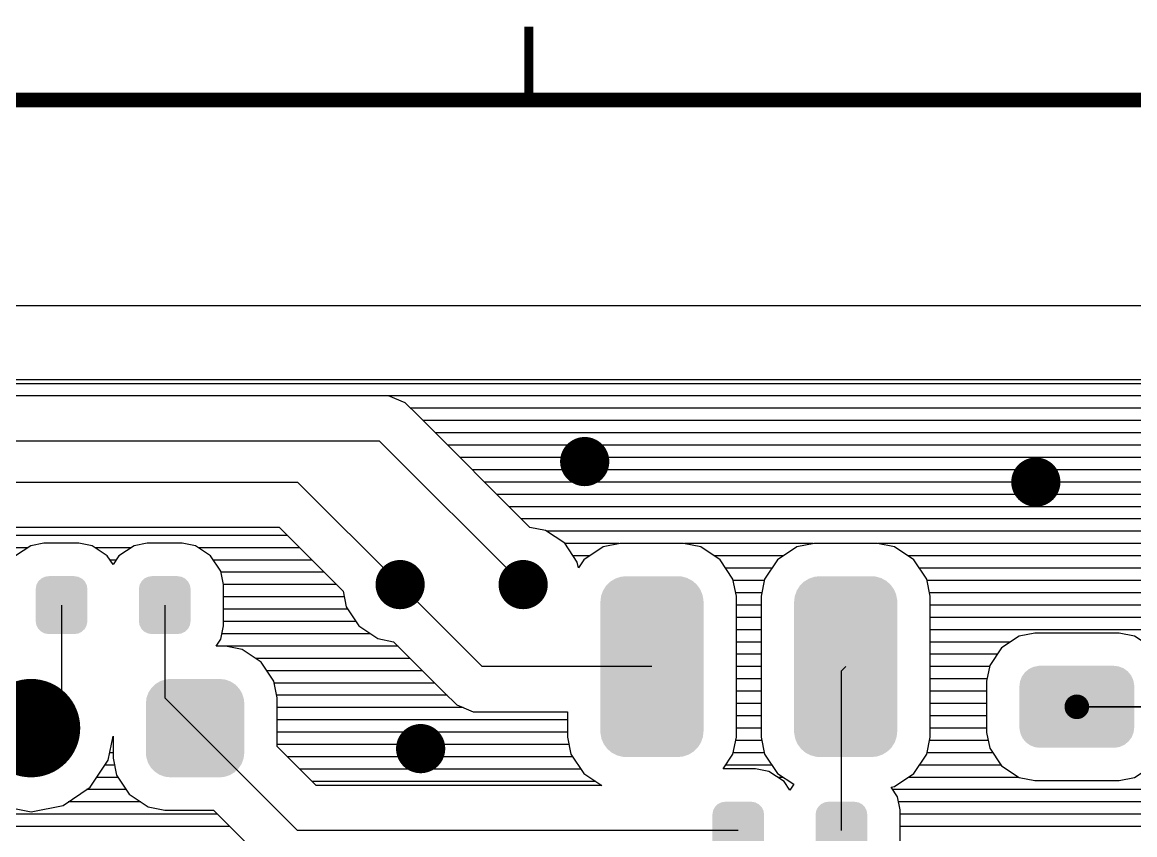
# Model space of a CAD drawing. Extents: x 295 to 953, y 10 to 290.
# Drawn here: x 620.97 to 658.87, y 259.97 to 287.65 of the extents above; entities that cross this region are included whole.
import ezdxf

# ---------------------------------------------------------------- set-up
doc = ezdxf.new("R2010")
doc.units = 0
doc.header["$LTSCALE"] = 5
doc.header["$MEASUREMENT"] = 0
doc.layers.get('0').update_dxf_attribs({"linetype": 'CONTINUOUS', "lineweight": 25})
doc.layers.add('DV-DPO-A6_BOT', color=7, linetype='CONTINUOUS')
doc.layers.add('테두리', color=3, linetype='CONTINUOUS')

# ---------------------------------------------------------------- blocks, each defined once
blk = doc.blocks.new('C')
at = {"layer": '테두리'}
for points, const_width in [([(161.25, 287.5), (161.25, 285)], 0.3), ([(15, 285), (15, 15), (405, 15), (405, 285), (15, 285)], 0.5)]:
    blk.add_lwpolyline(points, dxfattribs=dict(at, const_width=const_width))

msp = doc.modelspace()

# ---------------------------------------------------------------- linework, layer by layer
for points, const_width in [([(640.552, 272.683, -1), (639.714, 272.683, -1)], 0.838), ([(655.919, 271.984, -1), (655.081, 271.984, -1)], 0.838), ([(634.265, 268.492, -1), (633.427, 268.492, -1)], 0.838), ([(638.456, 268.492, -1), (637.618, 268.492, -1)], 0.838), ([(622.112, 263.602, -1), (620.435, 263.602, -1)], 1.676), ([(657.106, 264.329, -1), (656.687, 264.329, -1)], 0.419), ([(634.964, 262.904, -1), (634.126, 262.904, -1)], 0.838)]:
    msp.add_lwpolyline(points, format="xyb", close=True, dxfattribs=dict(const_width=const_width))
for points in [[(623.101, 268.604), (623.016, 268.692), (621.521, 268.604), (621.613, 268.692)], [(623.016, 268.692), (622.998, 268.701), (621.613, 268.692), (621.622, 268.701)], [(622.998, 268.701), (622.892, 268.756), (621.622, 268.701), (621.739, 268.756)], [(622.892, 268.756), (622.863, 268.761), (621.739, 268.756), (621.748, 268.761)], [(622.863, 268.761), (622.754, 268.779), (621.748, 268.761), (621.871, 268.779)], [(622.754, 268.779), (622.754, 268.782), (621.871, 268.779), (621.871, 268.782)], [(626.616, 268.604), (626.531, 268.692), (625.036, 268.604), (625.128, 268.692)], [(626.531, 268.692), (626.513, 268.701), (625.128, 268.692), (625.137, 268.701)], [(626.513, 268.701), (626.407, 268.756), (625.137, 268.701), (625.253, 268.756)], [(626.407, 268.756), (626.378, 268.761), (625.253, 268.756), (625.263, 268.761)], [(626.378, 268.761), (626.269, 268.779), (625.263, 268.761), (625.386, 268.779)], [(626.269, 268.779), (626.269, 268.782), (625.386, 268.779), (625.386, 268.782)], [(643.796, 268.627), (643.668, 268.694), (641.061, 268.627), (641.169, 268.694)], [(643.668, 268.694), (643.621, 268.719), (641.169, 268.694), (641.243, 268.719)], [(643.621, 268.719), (643.473, 268.758), (641.243, 268.719), (641.357, 268.758)], [(643.473, 268.758), (643.429, 268.77), (641.357, 268.758), (641.466, 268.77)], [(643.429, 268.77), (643.231, 268.777), (641.466, 268.77), (641.528, 268.777)], [(641.615, 268.777), (641.554, 268.779), (641.528, 268.777), (641.554, 268.779)], [(650.395, 268.627), (650.268, 268.694), (647.661, 268.627), (647.769, 268.694)], [(650.268, 268.694), (650.22, 268.719), (647.769, 268.694), (647.842, 268.719)], [(650.22, 268.719), (650.072, 268.758), (647.842, 268.719), (647.956, 268.758)], [(650.072, 268.758), (650.029, 268.77), (647.956, 268.758), (648.066, 268.77)], [(650.029, 268.77), (649.831, 268.777), (648.066, 268.77), (648.128, 268.777)], [(648.215, 268.777), (648.153, 268.779), (648.128, 268.777), (648.153, 268.779)], [(623.193, 268.344), (623.174, 268.466), (621.433, 268.344), (621.453, 268.466)], [(623.193, 268.341), (623.193, 268.344), (621.433, 268.341), (621.433, 268.344)], [(623.193, 267.245), (623.193, 268.341), (621.433, 267.245), (621.433, 268.341)], [(623.174, 268.466), (623.167, 268.481), (621.453, 268.466), (621.456, 268.481)], [(623.167, 268.481), (623.113, 268.592), (621.456, 268.481), (621.515, 268.592)], [(623.113, 268.592), (623.101, 268.604), (621.515, 268.592), (621.521, 268.604)], [(626.708, 268.344), (626.689, 268.466), (624.948, 268.344), (624.968, 268.466)], [(626.708, 268.341), (626.708, 268.344), (624.948, 268.341), (624.948, 268.344)], [(626.708, 267.245), (626.708, 268.341), (624.948, 267.245), (624.948, 268.341)], [(626.689, 268.466), (626.682, 268.481), (624.968, 268.466), (624.971, 268.481)], [(626.682, 268.481), (626.628, 268.592), (624.971, 268.481), (625.03, 268.592)], [(626.628, 268.592), (626.616, 268.604), (625.03, 268.592), (625.036, 268.604)], [(644.088, 268.283), (644.064, 268.339), (640.755, 268.283), (640.79, 268.339)], [(644.064, 268.339), (643.982, 268.45), (640.79, 268.339), (640.86, 268.45)], [(643.982, 268.45), (643.946, 268.498), (640.86, 268.45), (640.909, 268.498)], [(643.946, 268.498), (643.84, 268.59), (640.909, 268.498), (641.001, 268.59)], [(643.84, 268.59), (643.796, 268.627), (641.001, 268.59), (641.061, 268.627)], [(650.688, 268.283), (650.663, 268.339), (647.354, 268.283), (647.389, 268.339)], [(650.663, 268.339), (650.581, 268.45), (647.389, 268.339), (647.46, 268.45)], [(650.581, 268.45), (650.546, 268.498), (647.46, 268.45), (647.508, 268.498)], [(650.546, 268.498), (650.439, 268.59), (647.508, 268.498), (647.6, 268.59)], [(650.439, 268.59), (650.395, 268.627), (647.6, 268.59), (647.661, 268.627)], [(644.181, 267.899), (644.179, 267.963), (640.667, 267.899), (640.674, 267.963)], [(644.179, 267.963), (644.154, 268.096), (640.674, 267.963), (640.689, 268.096)], [(644.154, 268.096), (644.143, 268.157), (640.689, 268.096), (640.71, 268.157)], [(644.143, 268.157), (644.088, 268.283), (640.71, 268.157), (640.755, 268.283)], [(650.781, 267.899), (650.779, 267.963), (647.266, 267.899), (647.273, 267.963)], [(650.779, 267.963), (650.754, 268.096), (647.273, 267.963), (647.288, 268.096)], [(650.754, 268.096), (650.742, 268.157), (647.288, 268.096), (647.31, 268.157)], [(650.742, 268.157), (650.688, 268.283), (647.31, 268.157), (647.354, 268.283)], [(644.184, 263.499), (644.184, 267.896), (640.664, 263.499), (640.664, 267.896)], [(644.181, 267.896), (644.181, 267.899), (640.667, 267.896), (640.667, 267.899)], [(650.784, 263.499), (650.784, 267.896), (647.263, 263.499), (647.263, 267.896)], [(650.781, 267.896), (650.781, 267.899), (647.266, 267.896), (647.266, 267.899)], [(623.193, 267.243), (623.193, 267.245), (621.433, 267.243), (621.433, 267.245)], [(623.172, 267.12), (623.193, 267.243), (621.451, 267.12), (621.433, 267.243)], [(626.708, 267.243), (626.708, 267.245), (624.948, 267.243), (624.948, 267.245)], [(626.687, 267.12), (626.708, 267.243), (624.966, 267.12), (624.948, 267.243)], [(623.17, 267.105), (623.172, 267.12), (621.458, 267.105), (621.451, 267.12)], [(623.111, 266.994), (623.17, 267.105), (621.512, 266.994), (621.458, 267.105)], [(623.104, 266.982), (623.111, 266.994), (621.525, 266.982), (621.512, 266.994)], [(623.013, 266.894), (623.104, 266.982), (621.61, 266.894), (621.525, 266.982)], [(623.003, 266.885), (623.013, 266.894), (621.627, 266.885), (621.61, 266.894)], [(622.887, 266.83), (623.003, 266.885), (621.734, 266.83), (621.627, 266.885)], [(622.877, 266.825), (622.887, 266.83), (621.762, 266.825), (621.734, 266.83)], [(622.754, 266.808), (622.877, 266.825), (621.871, 266.808), (621.762, 266.825)], [(622.754, 266.804), (622.754, 266.808), (621.871, 266.804), (621.871, 266.808)], [(626.684, 267.105), (626.687, 267.12), (624.973, 267.105), (624.966, 267.12)], [(626.626, 266.994), (626.684, 267.105), (625.027, 266.994), (624.973, 267.105)], [(626.619, 266.982), (626.626, 266.994), (625.039, 266.982), (625.027, 266.994)], [(626.528, 266.894), (626.619, 266.982), (625.124, 266.894), (625.039, 266.982)], [(626.518, 266.885), (626.528, 266.894), (625.142, 266.885), (625.124, 266.894)], [(626.402, 266.83), (626.518, 266.885), (625.248, 266.83), (625.142, 266.885)], [(626.392, 266.825), (626.402, 266.83), (625.277, 266.825), (625.248, 266.83)], [(626.269, 266.808), (626.392, 266.825), (625.386, 266.808), (625.277, 266.825)], [(626.269, 266.804), (626.269, 266.808), (625.386, 266.804), (625.386, 266.808)], [(658.493, 265.638), (658.354, 265.693), (655.31, 265.638), (655.43, 265.693)], [(658.354, 265.693), (658.329, 265.703), (655.43, 265.693), (655.485, 265.703)], [(658.329, 265.703), (658.162, 265.725), (655.485, 265.703), (655.603, 265.725)], [(658.162, 265.725), (658.154, 265.726), (655.603, 265.725), (655.64, 265.726)], [(627.822, 265.264), (627.7, 265.279), (625.87, 265.264), (626.023, 265.279)], [(658.82, 265.237), (658.761, 265.366), (654.977, 265.237), (655.029, 265.366)], [(658.761, 265.366), (658.747, 265.397), (655.029, 265.366), (655.052, 265.397)], [(658.747, 265.397), (658.656, 265.508), (655.052, 265.397), (655.133, 265.508)], [(658.656, 265.508), (658.635, 265.534), (655.133, 265.508), (655.164, 265.534)], [(658.635, 265.534), (658.518, 265.62), (655.164, 265.534), (655.27, 265.62)], [(658.518, 265.62), (658.493, 265.638), (655.27, 265.62), (655.31, 265.638)], [(628.446, 264.814), (628.369, 264.945), (625.273, 264.814), (625.358, 264.945)], [(628.369, 264.945), (628.339, 264.976), (625.358, 264.945), (625.378, 264.976)], [(628.339, 264.976), (628.235, 265.085), (625.378, 264.976), (625.493, 265.085)], [(628.235, 265.085), (628.198, 265.109), (625.493, 265.085), (625.518, 265.109)], [(628.198, 265.109), (628.073, 265.191), (625.518, 265.109), (625.657, 265.191)], [(628.073, 265.191), (628.027, 265.207), (625.657, 265.191), (625.685, 265.207)], [(628.027, 265.207), (627.892, 265.256), (625.685, 265.207), (625.843, 265.256)], [(627.892, 265.256), (627.822, 265.264), (625.843, 265.256), (625.87, 265.264)], [(658.853, 265.027), (658.852, 265.063), (654.941, 265.027), (654.946, 265.063)], [(658.853, 263.63), (658.853, 265.027), (654.941, 263.63), (654.941, 265.027)], [(658.852, 265.063), (658.827, 265.202), (654.946, 265.063), (654.963, 265.202)], [(658.827, 265.202), (658.82, 265.237), (654.963, 265.202), (654.977, 265.237)], [(628.538, 264.44), (628.524, 264.594), (625.185, 264.44), (625.203, 264.594)], [(628.524, 264.594), (628.512, 264.632), (625.203, 264.594), (625.207, 264.632)], [(628.512, 264.632), (628.466, 264.779), (625.207, 264.632), (625.26, 264.779)], [(628.466, 264.779), (628.446, 264.814), (625.26, 264.779), (625.273, 264.814)], [(628.538, 262.764), (628.538, 264.44), (625.185, 262.764), (625.185, 264.44)], [(644.181, 263.496), (644.181, 263.499), (640.667, 263.496), (640.667, 263.499)], [(644.174, 263.433), (644.181, 263.496), (640.669, 263.433), (640.667, 263.496)], [(644.159, 263.299), (644.174, 263.433), (640.694, 263.299), (640.669, 263.433)], [(650.781, 263.496), (650.781, 263.499), (647.266, 263.496), (647.266, 263.499)], [(650.774, 263.433), (650.781, 263.496), (647.268, 263.433), (647.266, 263.496)], [(650.759, 263.299), (650.774, 263.433), (647.293, 263.299), (647.268, 263.433)], [(658.848, 263.594), (658.853, 263.63), (654.942, 263.594), (654.941, 263.63)], [(658.83, 263.455), (658.848, 263.594), (654.967, 263.455), (654.942, 263.594)], [(658.817, 263.42), (658.83, 263.455), (654.973, 263.42), (654.967, 263.455)], [(658.765, 263.291), (658.817, 263.42), (655.033, 263.291), (654.973, 263.42)], [(644.138, 263.238), (644.159, 263.299), (640.705, 263.238), (640.694, 263.299)], [(644.093, 263.112), (644.138, 263.238), (640.76, 263.112), (640.705, 263.238)], [(644.058, 263.056), (644.093, 263.112), (640.784, 263.056), (640.76, 263.112)], [(643.988, 262.945), (644.058, 263.056), (640.866, 262.945), (640.784, 263.056)], [(650.737, 263.238), (650.759, 263.299), (647.305, 263.238), (647.293, 263.299)], [(650.693, 263.112), (650.737, 263.238), (647.359, 263.112), (647.305, 263.238)], [(650.657, 263.056), (650.693, 263.112), (647.384, 263.056), (647.359, 263.112)], [(650.587, 262.945), (650.657, 263.056), (647.466, 262.945), (647.384, 263.056)], [(658.742, 263.26), (658.765, 263.291), (655.047, 263.26), (655.033, 263.291)], [(658.661, 263.149), (658.742, 263.26), (655.138, 263.149), (655.047, 263.26)], [(658.629, 263.123), (658.661, 263.149), (655.159, 263.123), (655.138, 263.149)], [(658.524, 263.038), (658.629, 263.123), (655.276, 263.038), (655.159, 263.123)], [(658.484, 263.019), (658.524, 263.038), (655.301, 263.019), (655.276, 263.038)], [(658.364, 262.964), (658.484, 263.019), (655.44, 262.964), (655.301, 263.019)], [(628.52, 262.61), (628.538, 262.764), (625.199, 262.61), (625.185, 262.764)], [(643.939, 262.897), (643.988, 262.945), (640.902, 262.897), (640.866, 262.945)], [(643.847, 262.805), (643.939, 262.897), (641.008, 262.805), (640.902, 262.897)], [(643.787, 262.768), (643.847, 262.805), (641.052, 262.768), (641.008, 262.805)], [(643.679, 262.701), (643.787, 262.768), (641.18, 262.701), (641.052, 262.768)], [(643.606, 262.676), (643.679, 262.701), (641.227, 262.676), (641.18, 262.701)], [(643.491, 262.637), (643.606, 262.676), (641.375, 262.637), (641.227, 262.676)], [(643.383, 262.625), (643.491, 262.637), (641.419, 262.625), (641.375, 262.637)], [(643.321, 262.619), (643.383, 262.625), (641.617, 262.619), (641.419, 262.625)], [(643.295, 262.616), (643.321, 262.619), (643.295, 262.616), (643.231, 262.619)], [(650.539, 262.897), (650.587, 262.945), (647.501, 262.897), (647.466, 262.945)], [(650.446, 262.805), (650.539, 262.897), (647.608, 262.805), (647.501, 262.897)], [(650.386, 262.768), (650.446, 262.805), (647.651, 262.768), (647.608, 262.805)], [(650.278, 262.701), (650.386, 262.768), (647.779, 262.701), (647.651, 262.768)], [(650.205, 262.676), (650.278, 262.701), (647.827, 262.676), (647.779, 262.701)], [(650.091, 262.637), (650.205, 262.676), (647.975, 262.637), (647.827, 262.676)], [(649.982, 262.625), (650.091, 262.637), (648.018, 262.625), (647.975, 262.637)], [(649.92, 262.619), (649.982, 262.625), (648.216, 262.619), (648.018, 262.625)], [(649.894, 262.616), (649.92, 262.619), (649.894, 262.616), (649.831, 262.619)], [(658.309, 262.954), (658.364, 262.964), (655.465, 262.954), (655.44, 262.964)], [(658.19, 262.932), (658.309, 262.954), (655.632, 262.932), (655.465, 262.954)], [(658.154, 262.932), (658.19, 262.932), (655.64, 262.932), (655.632, 262.932)], [(628.516, 262.572), (628.52, 262.61), (625.211, 262.572), (625.199, 262.61)], [(628.463, 262.426), (628.516, 262.572), (625.256, 262.426), (625.211, 262.572)], [(628.45, 262.39), (628.463, 262.426), (625.277, 262.39), (625.256, 262.426)], [(628.364, 262.259), (628.45, 262.39), (625.354, 262.259), (625.277, 262.39)], [(628.344, 262.228), (628.364, 262.259), (625.383, 262.228), (625.354, 262.259)], [(628.23, 262.119), (628.344, 262.228), (625.488, 262.119), (625.383, 262.228)], [(628.205, 262.095), (628.23, 262.119), (625.525, 262.095), (625.488, 262.119)], [(628.066, 262.014), (628.205, 262.095), (625.649, 262.014), (625.525, 262.095)], [(628.038, 261.997), (628.066, 262.014), (625.696, 261.997), (625.649, 262.014)], [(627.879, 261.948), (628.038, 261.997), (625.831, 261.948), (625.696, 261.997)], [(627.853, 261.94), (627.879, 261.948), (625.901, 261.94), (625.831, 261.948)], [(627.7, 261.926), (627.853, 261.94), (626.023, 261.926), (625.901, 261.94)], [(645.805, 261.095), (645.805, 261.099), (644.922, 261.095), (644.922, 261.099)], [(649.32, 261.095), (649.32, 261.099), (648.437, 261.095), (648.437, 261.099)], [(646.243, 260.66), (646.225, 260.783), (644.483, 260.66), (644.504, 260.783)], [(646.225, 260.783), (646.218, 260.798), (644.504, 260.783), (644.507, 260.798)], [(646.218, 260.798), (646.164, 260.908), (644.507, 260.798), (644.565, 260.908)], [(646.164, 260.908), (646.152, 260.921), (644.565, 260.908), (644.572, 260.921)], [(646.152, 260.921), (646.066, 261.008), (644.572, 260.921), (644.663, 261.008)], [(646.066, 261.008), (646.049, 261.017), (644.663, 261.008), (644.673, 261.017)], [(646.049, 261.017), (645.943, 261.073), (644.673, 261.017), (644.789, 261.073)], [(645.943, 261.073), (645.914, 261.077), (644.789, 261.073), (644.799, 261.077)], [(645.914, 261.077), (645.805, 261.095), (644.799, 261.077), (644.922, 261.095)], [(649.758, 260.66), (649.74, 260.783), (647.998, 260.66), (648.019, 260.783)], [(649.74, 260.783), (649.732, 260.798), (648.019, 260.783), (648.021, 260.798)], [(649.732, 260.798), (649.679, 260.908), (648.021, 260.798), (648.08, 260.908)], [(649.679, 260.908), (649.666, 260.921), (648.08, 260.908), (648.087, 260.921)], [(649.666, 260.921), (649.581, 261.008), (648.087, 260.921), (648.178, 261.008)], [(649.581, 261.008), (649.564, 261.017), (648.178, 261.008), (648.188, 261.017)], [(649.564, 261.017), (649.457, 261.073), (648.188, 261.017), (648.304, 261.073)], [(649.457, 261.073), (649.429, 261.077), (648.304, 261.073), (648.314, 261.077)], [(649.429, 261.077), (649.32, 261.095), (648.314, 261.077), (648.437, 261.095)], [(646.243, 260.657), (646.243, 260.66), (644.483, 260.657), (644.483, 260.66)], [(646.243, 259.562), (646.243, 260.657), (644.483, 259.562), (644.483, 260.657)], [(649.758, 260.657), (649.758, 260.66), (647.998, 260.657), (647.998, 260.66)], [(649.758, 259.562), (649.758, 260.657), (647.998, 259.562), (647.998, 260.657)]]:
    msp.add_solid(points)
at = {"layer": 'DV-DPO-A6_BOT'}
for p, q in [((529.077, 277.997), (845.877, 277.997)), ((733.492, 275.337), (549.574, 275.337)), ((549.909, 275.477), (733.156, 275.477)), ((734.291, 274.918), (548.775, 274.918)), ((633.455, 274.918), (548.775, 274.918)), ((634.02, 274.683), (633.455, 274.918)), ((634.455, 274.253), (634.02, 274.683)), ((734.71, 274.499), (634.204, 274.499)), ((638.267, 270.442), (634.455, 274.253)), ((735.129, 274.08), (634.623, 274.08)), ((735.548, 273.661), (635.042, 273.661)), ((633.148, 273.381), (548.629, 273.381)), ((638.037, 268.492), (633.148, 273.381)), ((735.967, 273.241), (635.461, 273.241)), ((736.23, 272.822), (635.88, 272.822)), ((736.403, 272.403), (636.3, 272.403)), ((550.026, 271.984), (630.354, 271.984)), ((630.354, 271.984), (633.846, 268.492)), ((736.526, 271.984), (636.719, 271.984)), ((736.526, 271.565), (637.138, 271.565)), ((678.047, 271.146), (637.557, 271.146)), ((677.695, 270.727), (637.976, 270.727)), ((577.234, 270.447), (629.722, 270.447)), ((629.722, 270.447), (631.902, 268.268)), ((638.803, 270.336), (638.267, 270.442)), ((639.451, 269.905), (638.803, 270.336)), ((677.483, 270.308), (638.842, 270.308)), ((630.002, 270.168), (577.653, 270.168)), ((621.715, 269.9), (621.262, 269.81)), ((622.905, 269.9), (621.715, 269.9)), ((623.358, 269.81), (622.905, 269.9)), ((625.235, 269.9), (624.783, 269.81)), ((626.426, 269.9), (625.235, 269.9)), ((626.878, 269.81), (626.426, 269.9)), ((639.881, 269.257), (639.451, 269.905)), ((641.312, 269.889), (639.457, 269.889)), ((641.345, 269.894), (640.764, 269.782)), ((643.502, 269.894), (641.345, 269.894)), ((644.084, 269.782), (643.502, 269.894)), ((647.911, 269.889), (643.536, 269.889)), ((647.945, 269.894), (647.364, 269.782)), ((650.102, 269.894), (647.945, 269.894)), ((650.683, 269.782), (650.102, 269.894)), ((677.41, 269.889), (650.135, 269.889)), ((621.173, 269.749), (578.061, 269.749)), ((621.262, 269.81), (620.748, 269.47)), ((623.872, 269.47), (623.358, 269.81)), ((624.693, 269.749), (623.447, 269.749)), ((624.067, 269.173), (623.872, 269.47)), ((624.269, 269.47), (624.067, 269.173)), ((624.783, 269.81), (624.269, 269.47)), ((627.392, 269.47), (626.878, 269.81)), ((630.421, 269.749), (626.968, 269.749)), ((627.739, 268.95), (627.392, 269.47)), ((640.301, 269.47), (639.742, 269.47)), ((640.764, 269.782), (640.105, 269.341)), ((644.743, 269.341), (644.084, 269.782)), ((646.9, 269.47), (644.547, 269.47)), ((647.364, 269.782), (646.704, 269.341)), ((651.342, 269.341), (650.683, 269.782)), ((677.41, 269.47), (651.147, 269.47)), ((624.174, 269.33), (623.967, 269.33)), ((630.84, 269.33), (627.482, 269.33)), ((639.921, 269.067), (639.881, 269.257)), ((640.105, 269.341), (639.921, 269.067)), ((645.184, 268.676), (644.743, 269.341)), ((646.704, 269.341), (646.263, 268.676)), ((651.784, 268.676), (651.342, 269.341)), ((627.828, 268.497), (627.739, 268.95)), ((631.259, 268.911), (627.744, 268.911)), ((646.509, 269.05), (644.939, 269.05)), ((645.302, 268.095), (645.184, 268.676)), ((646.263, 268.676), (646.146, 268.095)), ((677.41, 269.05), (651.538, 269.05)), ((651.901, 268.095), (651.784, 268.676)), ((627.828, 267.089), (627.828, 268.497)), ((631.678, 268.492), (627.828, 268.492)), ((636.64, 265.698), (633.846, 268.492)), ((646.252, 268.631), (645.196, 268.631)), ((677.41, 268.631), (651.795, 268.631)), ((631.941, 268.073), (627.828, 268.073)), ((631.902, 268.268), (632.008, 267.732)), ((646.168, 268.212), (645.279, 268.212)), ((645.302, 263.3), (645.302, 268.095)), ((646.146, 268.095), (646.146, 263.3)), ((677.41, 268.212), (651.879, 268.212)), ((651.901, 263.3), (651.901, 268.095)), ((622.313, 267.793), (622.313, 264.636)), ((625.828, 267.793), (625.828, 264.636)), ((632.058, 267.653), (627.828, 267.653)), ((632.008, 267.732), (632.438, 267.083)), ((646.146, 267.793), (645.302, 267.793)), ((677.41, 267.793), (651.901, 267.793)), ((632.338, 267.234), (627.828, 267.234)), ((646.146, 267.374), (645.302, 267.374)), ((677.41, 267.374), (651.901, 267.374)), ((627.739, 266.636), (627.828, 267.089)), ((632.841, 266.815), (627.772, 266.815)), ((632.438, 267.083), (633.086, 266.653)), ((646.146, 266.955), (645.302, 266.955)), ((677.427, 266.955), (651.901, 266.955)), ((655.461, 266.843), (654.936, 266.737)), ((658.339, 266.843), (655.461, 266.843)), ((658.864, 266.737), (658.339, 266.843)), ((627.577, 266.396), (627.739, 266.636)), ((633.086, 266.653), (633.623, 266.541)), ((633.623, 266.541), (635.338, 264.831)), ((646.146, 266.536), (645.302, 266.536)), ((654.634, 266.536), (651.901, 266.536)), ((654.936, 266.737), (654.332, 266.34)), ((659.467, 266.34), (658.864, 266.737)), ((633.774, 266.396), (627.577, 266.396)), ((627.895, 266.396), (627.577, 266.396)), ((628.465, 266.284), (627.895, 266.396)), ((629.113, 265.854), (628.465, 266.284)), ((646.146, 266.117), (645.302, 266.117)), ((654.187, 266.117), (651.901, 266.117)), ((654.332, 266.34), (653.93, 265.737)), ((634.193, 265.977), (628.923, 265.977)), ((629.544, 265.206), (629.113, 265.854)), ((642.424, 265.698), (636.64, 265.698)), ((646.146, 265.698), (645.302, 265.698)), ((648.878, 265.558), (649.023, 265.698)), ((653.924, 265.698), (651.901, 265.698)), ((653.93, 265.737), (653.823, 265.206)), ((634.612, 265.558), (629.309, 265.558)), ((646.146, 265.279), (645.302, 265.279)), ((648.878, 260.11), (648.878, 265.558)), ((653.84, 265.279), (651.901, 265.279)), ((629.655, 264.636), (629.544, 265.206)), ((635.031, 265.139), (629.555, 265.139)), ((653.823, 265.206), (653.823, 263.451)), ((622.313, 264.636), (621.273, 263.602)), ((621.614, 264.636), (621.273, 263.602)), ((625.828, 264.636), (626.861, 263.602)), ((635.45, 264.72), (629.639, 264.72)), ((629.655, 262.982), (629.655, 264.636)), ((635.338, 264.831), (635.774, 264.396)), ((646.146, 264.859), (645.302, 264.859)), ((653.823, 264.859), (651.901, 264.859)), ((635.998, 264.301), (629.655, 264.301)), ((635.774, 264.396), (636.339, 264.161)), ((636.339, 264.161), (639.546, 264.161)), ((639.546, 264.161), (639.546, 263.3)), ((646.146, 264.44), (645.302, 264.44)), ((653.823, 264.44), (651.901, 264.44)), ((668.073, 264.329), (656.897, 264.329)), ((656.897, 264.329), (668.073, 264.329)), ((639.546, 263.882), (629.655, 263.882)), ((646.146, 264.021), (645.302, 264.021)), ((653.823, 264.021), (651.901, 264.021)), ((621.273, 263.602), (615.685, 263.602)), ((630.354, 260.11), (626.861, 263.602)), ((639.546, 263.462), (629.655, 263.462)), ((646.146, 263.602), (645.302, 263.602)), ((653.823, 263.602), (651.901, 263.602)), ((653.823, 263.451), (653.93, 262.92)), ((623.905, 262.512), (624.067, 263.328)), ((624.067, 263.183), (624.039, 263.183)), ((624.067, 263.328), (624.067, 262.574)), ((639.596, 263.043), (629.655, 263.043)), ((639.546, 263.3), (639.664, 262.719)), ((645.184, 262.719), (645.302, 263.3)), ((646.168, 263.183), (645.279, 263.183)), ((646.146, 263.3), (646.263, 262.719)), ((651.784, 262.719), (651.901, 263.3)), ((653.879, 263.183), (651.879, 263.183)), ((624.067, 262.764), (623.956, 262.764)), ((630.991, 261.646), (629.655, 262.982)), ((639.725, 262.624), (630.013, 262.624)), ((639.664, 262.719), (640.105, 262.06)), ((644.849, 262.216), (645.184, 262.719)), ((646.252, 262.764), (645.196, 262.764)), ((646.263, 262.719), (646.704, 262.06)), ((651.342, 262.06), (651.784, 262.719)), ((654.036, 262.764), (651.795, 262.764)), ((653.93, 262.92), (654.332, 262.322)), ((623.291, 261.59), (623.905, 262.512)), ((624.118, 262.345), (623.799, 262.345)), ((624.067, 262.574), (624.185, 262.004)), ((646.509, 262.345), (644.939, 262.345)), ((654.315, 262.345), (651.538, 262.345)), ((654.332, 262.322), (654.936, 261.92)), ((658.864, 261.92), (659.467, 262.322)), ((624.235, 261.926), (623.514, 261.926)), ((624.185, 262.004), (624.615, 261.356)), ((640.004, 262.205), (630.432, 262.205)), ((640.105, 262.06), (640.72, 261.646)), ((645.956, 262.216), (644.849, 262.216)), ((646.408, 262.127), (645.956, 262.216)), ((646.922, 261.786), (646.408, 262.127)), ((646.704, 262.06), (647.258, 261.691)), ((646.9, 261.926), (646.71, 261.926)), ((650.683, 261.618), (651.342, 262.06)), ((654.924, 261.926), (651.147, 261.926)), ((654.936, 261.92), (655.461, 261.814)), ((658.339, 261.814), (658.864, 261.92)), ((622.369, 260.97), (623.291, 261.59)), ((624.514, 261.507), (623.168, 261.507)), ((640.507, 261.786), (630.851, 261.786)), ((640.72, 261.646), (630.991, 261.646)), ((647.118, 261.49), (646.922, 261.786)), ((647.135, 261.507), (647.107, 261.507)), ((647.258, 261.691), (647.118, 261.49)), ((650.571, 261.596), (650.683, 261.618)), ((650.789, 261.266), (650.571, 261.596)), ((671.945, 261.507), (650.627, 261.507)), ((655.461, 261.814), (658.339, 261.814)), ((624.615, 261.356), (625.263, 260.925)), ((650.879, 260.814), (650.789, 261.266)), ((620.184, 260.97), (621.273, 260.752)), ((621.273, 260.752), (622.369, 260.97)), ((625.017, 261.088), (622.542, 261.088)), ((625.263, 260.925), (625.833, 260.808)), ((625.833, 260.808), (627.487, 260.808)), ((627.487, 260.808), (629.052, 259.243)), ((673.951, 261.088), (650.823, 261.088)), ((650.879, 259.406), (650.879, 260.814)), ((627.627, 260.668), (610.891, 260.668)), ((673.823, 260.668), (650.879, 260.668)), ((628.046, 260.249), (605.459, 260.249)), ((645.363, 260.11), (630.354, 260.11)), ((661.976, 260.249), (650.879, 260.249))]:
    msp.add_line(p, q, dxfattribs=at)

# ---------------------------------------------------------------- block references
msp.add_blockref('C', (476.978, 0))

doc.saveas('drawing.dxf')
